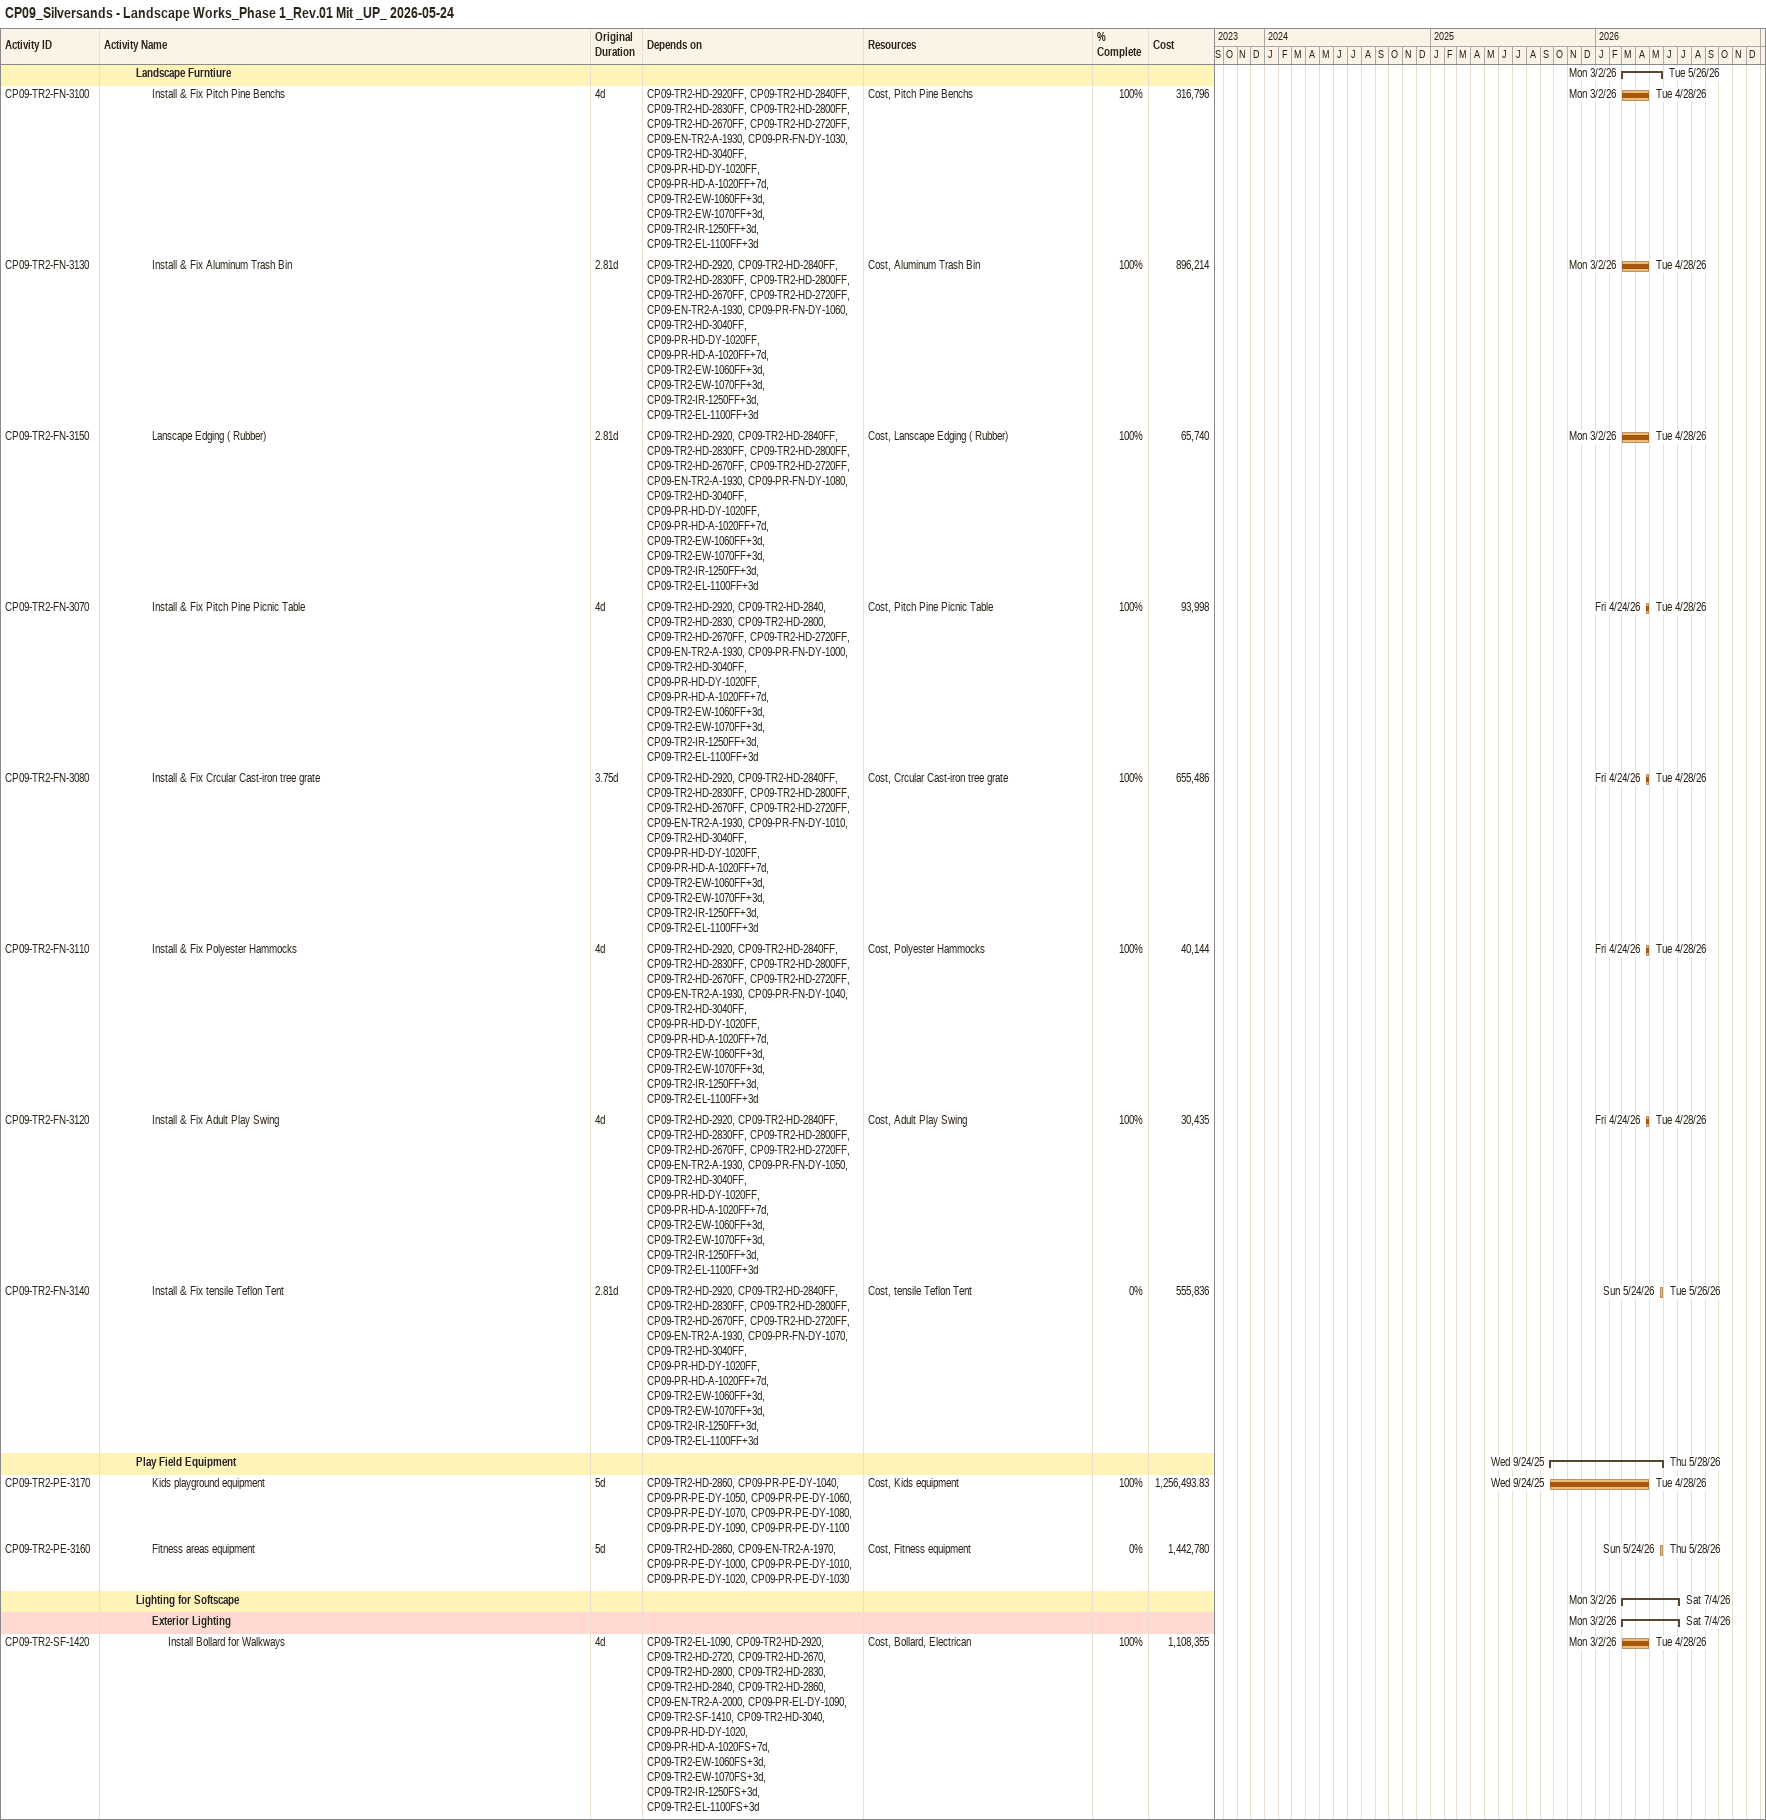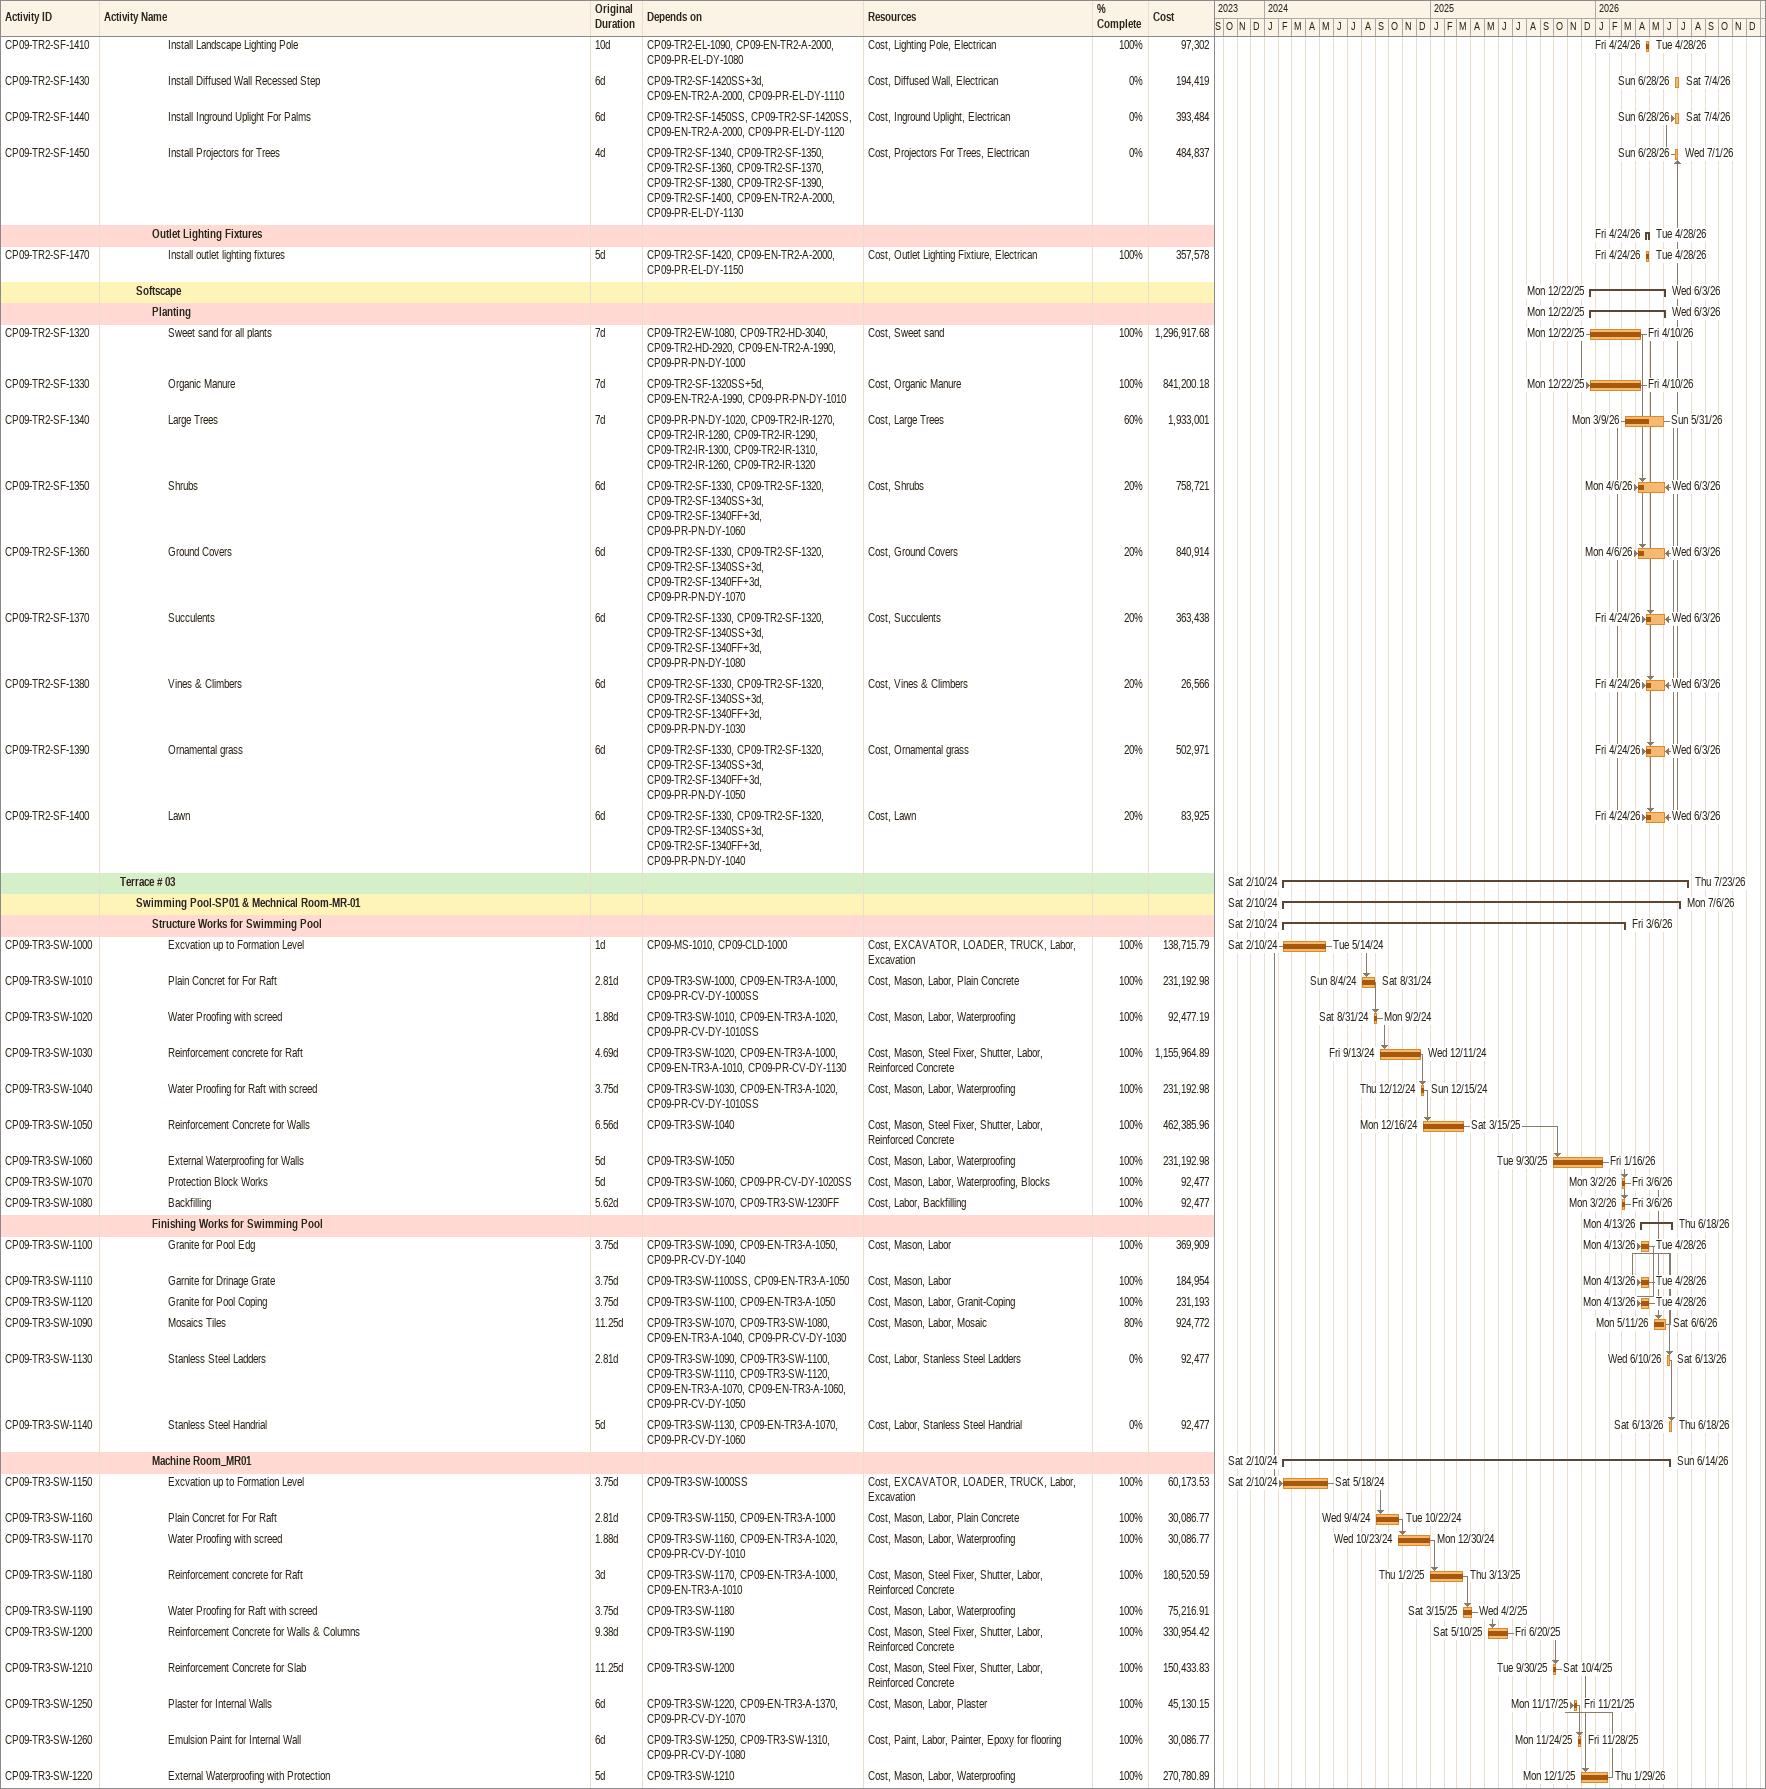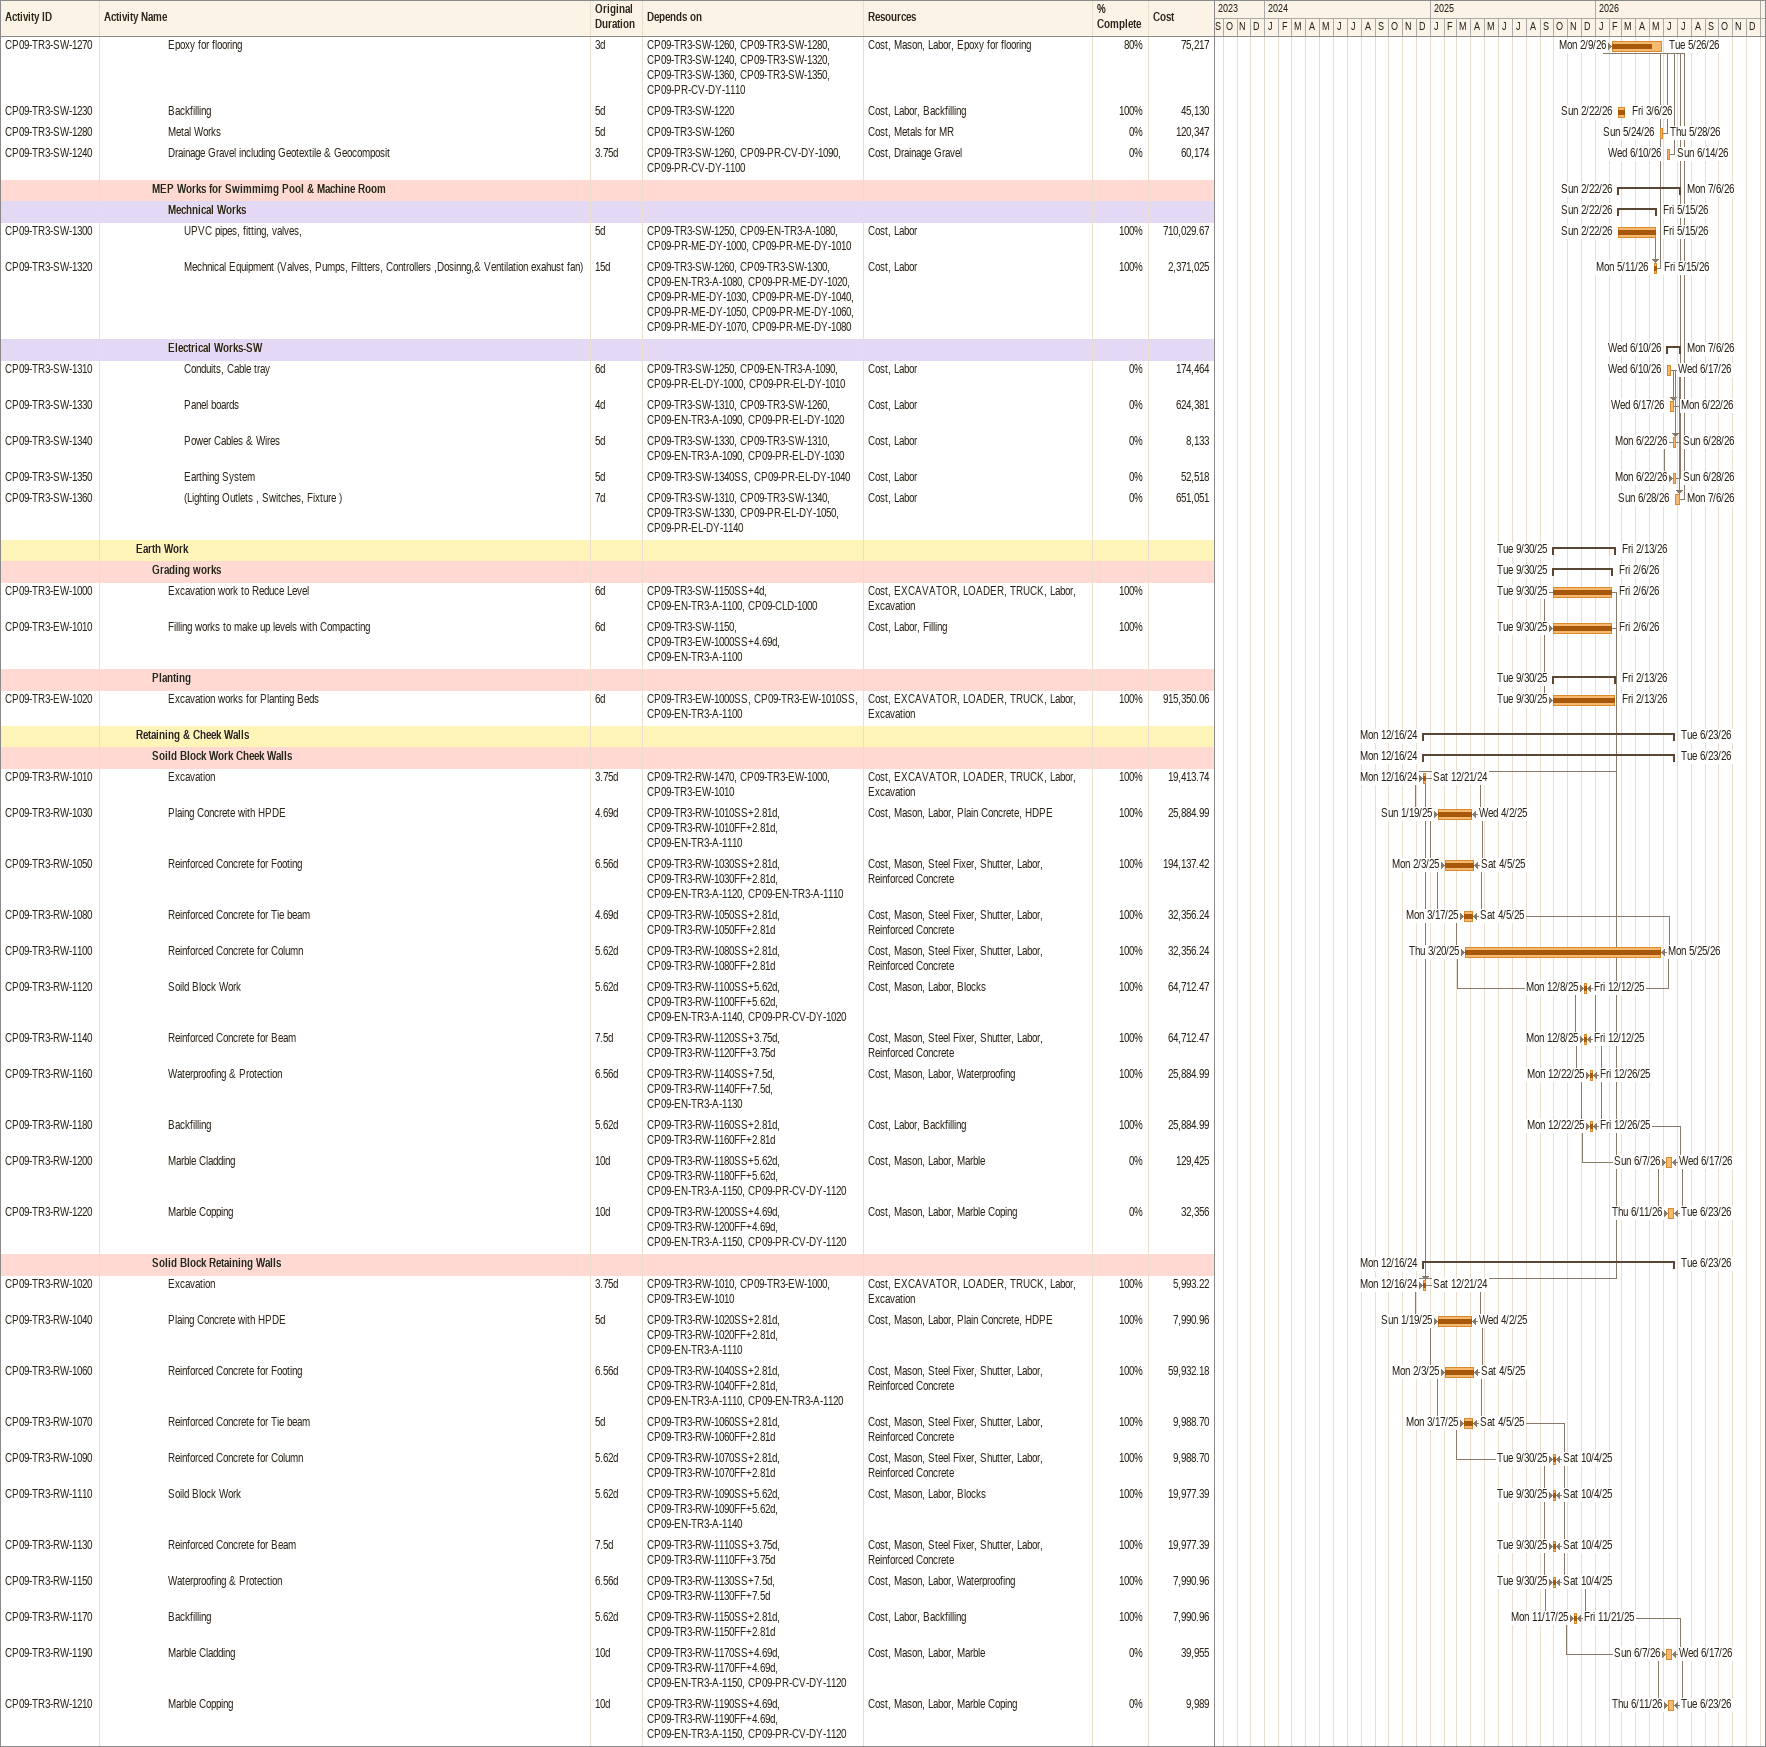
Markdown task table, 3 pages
CP09_Silversands - Landscape Works_Phase 1_Rev.01 Mit _UP_ 2026-05-24

| ID | Level | Task | Original duration | Start | Finish | Predecessors | Resources | % complete | Cost |
|---|---|---|---|---|---|---|---|---|---|
|  | 3 | **Landscape Furntiure** |  | 2026-03-02 | 2026-05-26 |  |  |  |  |
| CP09-TR2-FN-3100 | 4 | Install & Fix Pitch Pine Benchs | 4d | 2026-03-02 | 2026-04-28 | CP09-TR2-HD-2920FF, CP09-TR2-HD-2840FF, CP09-TR2-HD-2830FF, CP09-TR2-HD-2800FF, CP09-TR2-HD-2670FF, CP09-TR2-HD-2720FF, CP09-EN-TR2-A-1930, CP09-PR-FN-DY-1030, CP09-TR2-HD-3040FF, CP09-PR-HD-DY-1020FF, CP09-PR-HD-A-1020FF+7d, CP09-TR2-EW-1060FF+3d, CP09-TR2-EW-1070FF+3d, CP09-TR2-IR-1250FF+3d, CP09-TR2-EL-1100FF+3d | Cost, Pitch Pine Benchs | 100 | 316796 |
| CP09-TR2-FN-3130 | 4 | Install & Fix Aluminum Trash Bin | 2.81d | 2026-03-02 | 2026-04-28 | CP09-TR2-HD-2920, CP09-TR2-HD-2840FF, CP09-TR2-HD-2830FF, CP09-TR2-HD-2800FF, CP09-TR2-HD-2670FF, CP09-TR2-HD-2720FF, CP09-EN-TR2-A-1930, CP09-PR-FN-DY-1060, CP09-TR2-HD-3040FF, CP09-PR-HD-DY-1020FF, CP09-PR-HD-A-1020FF+7d, CP09-TR2-EW-1060FF+3d, CP09-TR2-EW-1070FF+3d, CP09-TR2-IR-1250FF+3d, CP09-TR2-EL-1100FF+3d | Cost, Aluminum Trash Bin | 100 | 896214 |
| CP09-TR2-FN-3150 | 4 | Lanscape Edging ( Rubber) | 2.81d | 2026-03-02 | 2026-04-28 | CP09-TR2-HD-2920, CP09-TR2-HD-2840FF, CP09-TR2-HD-2830FF, CP09-TR2-HD-2800FF, CP09-TR2-HD-2670FF, CP09-TR2-HD-2720FF, CP09-EN-TR2-A-1930, CP09-PR-FN-DY-1080, CP09-TR2-HD-3040FF, CP09-PR-HD-DY-1020FF, CP09-PR-HD-A-1020FF+7d, CP09-TR2-EW-1060FF+3d, CP09-TR2-EW-1070FF+3d, CP09-TR2-IR-1250FF+3d, CP09-TR2-EL-1100FF+3d | Cost, Lanscape Edging ( Rubber) | 100 | 65740 |
| CP09-TR2-FN-3070 | 4 | Install & Fix Pitch Pine Picnic Table | 4d | 2026-04-24 | 2026-04-28 | CP09-TR2-HD-2920, CP09-TR2-HD-2840, CP09-TR2-HD-2830, CP09-TR2-HD-2800, CP09-TR2-HD-2670FF, CP09-TR2-HD-2720FF, CP09-EN-TR2-A-1930, CP09-PR-FN-DY-1000, CP09-TR2-HD-3040FF, CP09-PR-HD-DY-1020FF, CP09-PR-HD-A-1020FF+7d, CP09-TR2-EW-1060FF+3d, CP09-TR2-EW-1070FF+3d, CP09-TR2-IR-1250FF+3d, CP09-TR2-EL-1100FF+3d | Cost, Pitch Pine Picnic Table | 100 | 93998 |
| CP09-TR2-FN-3080 | 4 | Install & Fix Crcular Cast-iron tree grate | 3.75d | 2026-04-24 | 2026-04-28 | CP09-TR2-HD-2920, CP09-TR2-HD-2840FF, CP09-TR2-HD-2830FF, CP09-TR2-HD-2800FF, CP09-TR2-HD-2670FF, CP09-TR2-HD-2720FF, CP09-EN-TR2-A-1930, CP09-PR-FN-DY-1010, CP09-TR2-HD-3040FF, CP09-PR-HD-DY-1020FF, CP09-PR-HD-A-1020FF+7d, CP09-TR2-EW-1060FF+3d, CP09-TR2-EW-1070FF+3d, CP09-TR2-IR-1250FF+3d, CP09-TR2-EL-1100FF+3d | Cost, Crcular Cast-iron tree grate | 100 | 655486 |
| CP09-TR2-FN-3110 | 4 | Install & Fix Polyester Hammocks | 4d | 2026-04-24 | 2026-04-28 | CP09-TR2-HD-2920, CP09-TR2-HD-2840FF, CP09-TR2-HD-2830FF, CP09-TR2-HD-2800FF, CP09-TR2-HD-2670FF, CP09-TR2-HD-2720FF, CP09-EN-TR2-A-1930, CP09-PR-FN-DY-1040, CP09-TR2-HD-3040FF, CP09-PR-HD-DY-1020FF, CP09-PR-HD-A-1020FF+7d, CP09-TR2-EW-1060FF+3d, CP09-TR2-EW-1070FF+3d, CP09-TR2-IR-1250FF+3d, CP09-TR2-EL-1100FF+3d | Cost, Polyester Hammocks | 100 | 40144 |
| CP09-TR2-FN-3120 | 4 | Install & Fix Adult Play Swing | 4d | 2026-04-24 | 2026-04-28 | CP09-TR2-HD-2920, CP09-TR2-HD-2840FF, CP09-TR2-HD-2830FF, CP09-TR2-HD-2800FF, CP09-TR2-HD-2670FF, CP09-TR2-HD-2720FF, CP09-EN-TR2-A-1930, CP09-PR-FN-DY-1050, CP09-TR2-HD-3040FF, CP09-PR-HD-DY-1020FF, CP09-PR-HD-A-1020FF+7d, CP09-TR2-EW-1060FF+3d, CP09-TR2-EW-1070FF+3d, CP09-TR2-IR-1250FF+3d, CP09-TR2-EL-1100FF+3d | Cost, Adult Play Swing | 100 | 30435 |
| CP09-TR2-FN-3140 | 4 | Install & Fix tensile Teflon Tent | 2.81d | 2026-05-24 | 2026-05-26 | CP09-TR2-HD-2920, CP09-TR2-HD-2840FF, CP09-TR2-HD-2830FF, CP09-TR2-HD-2800FF, CP09-TR2-HD-2670FF, CP09-TR2-HD-2720FF, CP09-EN-TR2-A-1930, CP09-PR-FN-DY-1070, CP09-TR2-HD-3040FF, CP09-PR-HD-DY-1020FF, CP09-PR-HD-A-1020FF+7d, CP09-TR2-EW-1060FF+3d, CP09-TR2-EW-1070FF+3d, CP09-TR2-IR-1250FF+3d, CP09-TR2-EL-1100FF+3d | Cost, tensile Teflon Tent | 0 | 555836 |
|  | 3 | **Play Field Equipment** |  | 2025-09-24 | 2026-05-28 |  |  |  |  |
| CP09-TR2-PE-3170 | 4 | Kids playground equipment | 5d | 2025-09-24 | 2026-04-28 | CP09-TR2-HD-2860, CP09-PR-PE-DY-1040, CP09-PR-PE-DY-1050, CP09-PR-PE-DY-1060, CP09-PR-PE-DY-1070, CP09-PR-PE-DY-1080, CP09-PR-PE-DY-1090, CP09-PR-PE-DY-1100 | Cost, Kids equipment | 100 | 1256493.83 |
| CP09-TR2-PE-3160 | 4 | Fitness areas equipment | 5d | 2026-05-24 | 2026-05-28 | CP09-TR2-HD-2860, CP09-EN-TR2-A-1970, CP09-PR-PE-DY-1000, CP09-PR-PE-DY-1010, CP09-PR-PE-DY-1020, CP09-PR-PE-DY-1030 | Cost, Fitness equipment | 0 | 1442780 |
|  | 3 | **Lighting for Softscape** |  | 2026-03-02 | 2026-07-04 |  |  |  |  |
|  | 4 | **Exterior Lighting** |  | 2026-03-02 | 2026-07-04 |  |  |  |  |
| CP09-TR2-SF-1420 | 5 | Install Bollard for Walkways | 4d | 2026-03-02 | 2026-04-28 | CP09-TR2-EL-1090, CP09-TR2-HD-2920, CP09-TR2-HD-2720, CP09-TR2-HD-2670, CP09-TR2-HD-2800, CP09-TR2-HD-2830, CP09-TR2-HD-2840, CP09-TR2-HD-2860, CP09-EN-TR2-A-2000, CP09-PR-EL-DY-1090, CP09-TR2-SF-1410, CP09-TR2-HD-3040, CP09-PR-HD-DY-1020, CP09-PR-HD-A-1020FS+7d, CP09-TR2-EW-1060FS+3d, CP09-TR2-EW-1070FS+3d, CP09-TR2-IR-1250FS+3d, CP09-TR2-EL-1100FS+3d | Cost, Bollard, Electrican | 100 | 1108355 |
| CP09-TR2-SF-1410 | 5 | Install Landscape Lighting Pole | 10d | 2026-04-24 | 2026-04-28 | CP09-TR2-EL-1090, CP09-EN-TR2-A-2000, CP09-PR-EL-DY-1080 | Cost, Lighting Pole, Electrican | 100 | 97302 |
| CP09-TR2-SF-1430 | 5 | Install Diffused Wall Recessed Step | 6d | 2026-06-28 | 2026-07-04 | CP09-TR2-SF-1420SS+3d, CP09-EN-TR2-A-2000, CP09-PR-EL-DY-1110 | Cost, Diffused Wall, Electrican | 0 | 194419 |
| CP09-TR2-SF-1440 | 5 | Install Inground Uplight For Palms | 6d | 2026-06-28 | 2026-07-04 | CP09-TR2-SF-1450SS, CP09-TR2-SF-1420SS, CP09-EN-TR2-A-2000, CP09-PR-EL-DY-1120 | Cost, Inground Uplight, Electrican | 0 | 393484 |
| CP09-TR2-SF-1450 | 5 | Install Projectors for Trees | 4d | 2026-06-28 | 2026-07-01 | CP09-TR2-SF-1340, CP09-TR2-SF-1350, CP09-TR2-SF-1360, CP09-TR2-SF-1370, CP09-TR2-SF-1380, CP09-TR2-SF-1390, CP09-TR2-SF-1400, CP09-EN-TR2-A-2000, CP09-PR-EL-DY-1130 | Cost, Projectors For Trees, Electrican | 0 | 484837 |
|  | 4 | **Outlet Lighting Fixtures** |  | 2026-04-24 | 2026-04-28 |  |  |  |  |
| CP09-TR2-SF-1470 | 5 | Install outlet lighting fixtures | 5d | 2026-04-24 | 2026-04-28 | CP09-TR2-SF-1420, CP09-EN-TR2-A-2000, CP09-PR-EL-DY-1150 | Cost, Outlet Lighting Fixtiure, Electrican | 100 | 357578 |
|  | 3 | **Softscape** |  | 2025-12-22 | 2026-06-03 |  |  |  |  |
|  | 4 | **Planting** |  | 2025-12-22 | 2026-06-03 |  |  |  |  |
| CP09-TR2-SF-1320 | 5 | Sweet sand for all plants | 7d | 2025-12-22 | 2026-04-10 | CP09-TR2-EW-1080, CP09-TR2-HD-3040, CP09-TR2-HD-2920, CP09-EN-TR2-A-1990, CP09-PR-PN-DY-1000 | Cost, Sweet sand | 100 | 1296917.68 |
| CP09-TR2-SF-1330 | 5 | Organic Manure | 7d | 2025-12-22 | 2026-04-10 | CP09-TR2-SF-1320SS+5d, CP09-EN-TR2-A-1990, CP09-PR-PN-DY-1010 | Cost, Organic Manure | 100 | 841200.18 |
| CP09-TR2-SF-1340 | 5 | Large Trees | 7d | 2026-03-09 | 2026-05-31 | CP09-PR-PN-DY-1020, CP09-TR2-IR-1270, CP09-TR2-IR-1280, CP09-TR2-IR-1290, CP09-TR2-IR-1300, CP09-TR2-IR-1310, CP09-TR2-IR-1260, CP09-TR2-IR-1320 | Cost, Large Trees | 60 | 1933001 |
| CP09-TR2-SF-1350 | 5 | Shrubs | 6d | 2026-04-06 | 2026-06-03 | CP09-TR2-SF-1330, CP09-TR2-SF-1320, CP09-TR2-SF-1340SS+3d, CP09-TR2-SF-1340FF+3d, CP09-PR-PN-DY-1060 | Cost, Shrubs | 20 | 758721 |
| CP09-TR2-SF-1360 | 5 | Ground Covers | 6d | 2026-04-06 | 2026-06-03 | CP09-TR2-SF-1330, CP09-TR2-SF-1320, CP09-TR2-SF-1340SS+3d, CP09-TR2-SF-1340FF+3d, CP09-PR-PN-DY-1070 | Cost, Ground Covers | 20 | 840914 |
| CP09-TR2-SF-1370 | 5 | Succulents | 6d | 2026-04-24 | 2026-06-03 | CP09-TR2-SF-1330, CP09-TR2-SF-1320, CP09-TR2-SF-1340SS+3d, CP09-TR2-SF-1340FF+3d, CP09-PR-PN-DY-1080 | Cost, Succulents | 20 | 363438 |
| CP09-TR2-SF-1380 | 5 | Vines & Climbers | 6d | 2026-04-24 | 2026-06-03 | CP09-TR2-SF-1330, CP09-TR2-SF-1320, CP09-TR2-SF-1340SS+3d, CP09-TR2-SF-1340FF+3d, CP09-PR-PN-DY-1030 | Cost, Vines & Climbers | 20 | 26566 |
| CP09-TR2-SF-1390 | 5 | Ornamental grass | 6d | 2026-04-24 | 2026-06-03 | CP09-TR2-SF-1330, CP09-TR2-SF-1320, CP09-TR2-SF-1340SS+3d, CP09-TR2-SF-1340FF+3d, CP09-PR-PN-DY-1050 | Cost, Ornamental grass | 20 | 502971 |
| CP09-TR2-SF-1400 | 5 | Lawn | 6d | 2026-04-24 | 2026-06-03 | CP09-TR2-SF-1330, CP09-TR2-SF-1320, CP09-TR2-SF-1340SS+3d, CP09-TR2-SF-1340FF+3d, CP09-PR-PN-DY-1040 | Cost, Lawn | 20 | 83925 |
|  | 2 | **Terrace # 03** |  | 2024-02-10 | 2026-07-23 |  |  |  |  |
|  | 3 | **Swimming Pool-SP01 & Mechnical Room-MR-01** |  | 2024-02-10 | 2026-07-06 |  |  |  |  |
|  | 4 | **Structure Works for Swimming Pool** |  | 2024-02-10 | 2026-03-06 |  |  |  |  |
| CP09-TR3-SW-1000 | 5 | Excvation up to Formation Level | 1d | 2024-02-10 | 2024-05-14 | CP09-MS-1010, CP09-CLD-1000 | Cost, EXCAVATOR, LOADER, TRUCK, Labor, Excavation | 100 | 138715.79 |
| CP09-TR3-SW-1010 | 5 | Plain Concret for For Raft | 2.81d | 2024-08-04 | 2024-08-31 | CP09-TR3-SW-1000, CP09-EN-TR3-A-1000, CP09-PR-CV-DY-1000SS | Cost, Mason, Labor, Plain Concrete | 100 | 231192.98 |
| CP09-TR3-SW-1020 | 5 | Water Proofing with screed | 1.88d | 2024-08-31 | 2024-09-02 | CP09-TR3-SW-1010, CP09-EN-TR3-A-1020, CP09-PR-CV-DY-1010SS | Cost, Mason, Labor, Waterproofing | 100 | 92477.19 |
| CP09-TR3-SW-1030 | 5 | Reinforcement concrete for Raft | 4.69d | 2024-09-13 | 2024-12-11 | CP09-TR3-SW-1020, CP09-EN-TR3-A-1000, CP09-EN-TR3-A-1010, CP09-PR-CV-DY-1130 | Cost, Mason, Steel Fixer, Shutter, Labor, Reinforced Concrete | 100 | 1155964.89 |
| CP09-TR3-SW-1040 | 5 | Water Proofing for Raft with screed | 3.75d | 2024-12-12 | 2024-12-15 | CP09-TR3-SW-1030, CP09-EN-TR3-A-1020, CP09-PR-CV-DY-1010SS | Cost, Mason, Labor, Waterproofing | 100 | 231192.98 |
| CP09-TR3-SW-1050 | 5 | Reinforcement Concrete for Walls | 6.56d | 2024-12-16 | 2025-03-15 | CP09-TR3-SW-1040 | Cost, Mason, Steel Fixer, Shutter, Labor, Reinforced Concrete | 100 | 462385.96 |
| CP09-TR3-SW-1060 | 5 | External Waterproofing for Walls | 5d | 2025-09-30 | 2026-01-16 | CP09-TR3-SW-1050 | Cost, Mason, Labor, Waterproofing | 100 | 231192.98 |
| CP09-TR3-SW-1070 | 5 | Protection Block Works | 5d | 2026-03-02 | 2026-03-06 | CP09-TR3-SW-1060, CP09-PR-CV-DY-1020SS | Cost, Mason, Labor, Waterproofing, Blocks | 100 | 92477 |
| CP09-TR3-SW-1080 | 5 | Backfilling | 5.62d | 2026-03-02 | 2026-03-06 | CP09-TR3-SW-1070, CP09-TR3-SW-1230FF | Cost, Labor, Backfilling | 100 | 92477 |
|  | 4 | **Finishing Works for Swimming Pool** |  | 2026-04-13 | 2026-06-18 |  |  |  |  |
| CP09-TR3-SW-1100 | 5 | Granite for Pool Edg | 3.75d | 2026-04-13 | 2026-04-28 | CP09-TR3-SW-1090, CP09-EN-TR3-A-1050, CP09-PR-CV-DY-1040 | Cost, Mason, Labor | 100 | 369909 |
| CP09-TR3-SW-1110 | 5 | Garnite for Drinage Grate | 3.75d | 2026-04-13 | 2026-04-28 | CP09-TR3-SW-1100SS, CP09-EN-TR3-A-1050 | Cost, Mason, Labor | 100 | 184954 |
| CP09-TR3-SW-1120 | 5 | Granite for Pool Coping | 3.75d | 2026-04-13 | 2026-04-28 | CP09-TR3-SW-1100, CP09-EN-TR3-A-1050 | Cost, Mason, Labor, Granit-Coping | 100 | 231193 |
| CP09-TR3-SW-1090 | 5 | Mosaics Tiles | 11.25d | 2026-05-11 | 2026-06-06 | CP09-TR3-SW-1070, CP09-TR3-SW-1080, CP09-EN-TR3-A-1040, CP09-PR-CV-DY-1030 | Cost, Mason, Labor, Mosaic | 80 | 924772 |
| CP09-TR3-SW-1130 | 5 | Stanless Steel Ladders | 2.81d | 2026-06-10 | 2026-06-13 | CP09-TR3-SW-1090, CP09-TR3-SW-1100, CP09-TR3-SW-1110, CP09-TR3-SW-1120, CP09-EN-TR3-A-1070, CP09-EN-TR3-A-1060, CP09-PR-CV-DY-1050 | Cost, Labor, Stanless Steel Ladders | 0 | 92477 |
| CP09-TR3-SW-1140 | 5 | Stanless Steel Handrial | 5d | 2026-06-13 | 2026-06-18 | CP09-TR3-SW-1130, CP09-EN-TR3-A-1070, CP09-PR-CV-DY-1060 | Cost, Labor, Stanless Steel Handrial | 0 | 92477 |
|  | 4 | **Machine Room_MR01** |  | 2024-02-10 | 2026-06-14 |  |  |  |  |
| CP09-TR3-SW-1150 | 5 | Excvation up to Formation Level | 3.75d | 2024-02-10 | 2024-05-18 | CP09-TR3-SW-1000SS | Cost, EXCAVATOR, LOADER, TRUCK, Labor, Excavation | 100 | 60173.53 |
| CP09-TR3-SW-1160 | 5 | Plain Concret for For Raft | 2.81d | 2024-09-04 | 2024-10-22 | CP09-TR3-SW-1150, CP09-EN-TR3-A-1000 | Cost, Mason, Labor, Plain Concrete | 100 | 30086.77 |
| CP09-TR3-SW-1170 | 5 | Water Proofing with screed | 1.88d | 2024-10-23 | 2024-12-30 | CP09-TR3-SW-1160, CP09-EN-TR3-A-1020, CP09-PR-CV-DY-1010 | Cost, Mason, Labor, Waterproofing | 100 | 30086.77 |
| CP09-TR3-SW-1180 | 5 | Reinforcement concrete for Raft | 3d | 2025-01-02 | 2025-03-13 | CP09-TR3-SW-1170, CP09-EN-TR3-A-1000, CP09-EN-TR3-A-1010 | Cost, Mason, Steel Fixer, Shutter, Labor, Reinforced Concrete | 100 | 180520.59 |
| CP09-TR3-SW-1190 | 5 | Water Proofing for Raft with screed | 3.75d | 2025-03-15 | 2025-04-02 | CP09-TR3-SW-1180 | Cost, Mason, Labor, Waterproofing | 100 | 75216.91 |
| CP09-TR3-SW-1200 | 5 | Reinforcement Concrete for Walls & Columns | 9.38d | 2025-05-10 | 2025-06-20 | CP09-TR3-SW-1190 | Cost, Mason, Steel Fixer, Shutter, Labor, Reinforced Concrete | 100 | 330954.42 |
| CP09-TR3-SW-1210 | 5 | Reinforcement Concrete for Slab | 11.25d | 2025-09-30 | 2025-10-04 | CP09-TR3-SW-1200 | Cost, Mason, Steel Fixer, Shutter, Labor, Reinforced Concrete | 100 | 150433.83 |
| CP09-TR3-SW-1250 | 5 | Plaster for Internal Walls | 6d | 2025-11-17 | 2025-11-21 | CP09-TR3-SW-1220, CP09-EN-TR3-A-1370, CP09-PR-CV-DY-1070 | Cost, Mason, Labor, Plaster | 100 | 45130.15 |
| CP09-TR3-SW-1260 | 5 | Emulsion Paint for Internal Wall | 6d | 2025-11-24 | 2025-11-28 | CP09-TR3-SW-1250, CP09-TR3-SW-1310, CP09-PR-CV-DY-1080 | Cost, Paint, Labor, Painter, Epoxy for flooring | 100 | 30086.77 |
| CP09-TR3-SW-1220 | 5 | External Waterproofing with Protection | 5d | 2025-12-01 | 2026-01-29 | CP09-TR3-SW-1210 | Cost, Mason, Labor, Waterproofing | 100 | 270780.89 |
| CP09-TR3-SW-1270 | 5 | Epoxy for flooring | 3d | 2026-02-09 | 2026-05-26 | CP09-TR3-SW-1260, CP09-TR3-SW-1280, CP09-TR3-SW-1240, CP09-TR3-SW-1320, CP09-TR3-SW-1360, CP09-TR3-SW-1350, CP09-PR-CV-DY-1110 | Cost, Mason, Labor, Epoxy for flooring | 80 | 75217 |
| CP09-TR3-SW-1230 | 5 | Backfilling | 5d | 2026-02-22 | 2026-03-06 | CP09-TR3-SW-1220 | Cost, Labor, Backfilling | 100 | 45130 |
| CP09-TR3-SW-1280 | 5 | Metal Works | 5d | 2026-05-24 | 2026-05-28 | CP09-TR3-SW-1260 | Cost, Metals for MR | 0 | 120347 |
| CP09-TR3-SW-1240 | 5 | Drainage Gravel including Geotextile & Geocomposit | 3.75d | 2026-06-10 | 2026-06-14 | CP09-TR3-SW-1260, CP09-PR-CV-DY-1090, CP09-PR-CV-DY-1100 | Cost, Drainage Gravel | 0 | 60174 |
|  | 4 | **MEP Works for Swimmimg Pool & Machine Room** |  | 2026-02-22 | 2026-07-06 |  |  |  |  |
|  | 5 | **Mechnical Works** |  | 2026-02-22 | 2026-05-15 |  |  |  |  |
| CP09-TR3-SW-1300 | 6 | UPVC pipes, fitting, valves, | 5d | 2026-02-22 | 2026-05-15 | CP09-TR3-SW-1250, CP09-EN-TR3-A-1080, CP09-PR-ME-DY-1000, CP09-PR-ME-DY-1010 | Cost, Labor | 100 | 710029.67 |
| CP09-TR3-SW-1320 | 6 | Mechnical Equipment (Valves, Pumps, Filtters, Controllers ,Dosinng,& Ventilation exahust fan) | 15d | 2026-05-11 | 2026-05-15 | CP09-TR3-SW-1260, CP09-TR3-SW-1300, CP09-EN-TR3-A-1080, CP09-PR-ME-DY-1020, CP09-PR-ME-DY-1030, CP09-PR-ME-DY-1040, CP09-PR-ME-DY-1050, CP09-PR-ME-DY-1060, CP09-PR-ME-DY-1070, CP09-PR-ME-DY-1080 | Cost, Labor | 100 | 2371025 |
|  | 5 | **Electrical Works-SW** |  | 2026-06-10 | 2026-07-06 |  |  |  |  |
| CP09-TR3-SW-1310 | 6 | Conduits, Cable tray | 6d | 2026-06-10 | 2026-06-17 | CP09-TR3-SW-1250, CP09-EN-TR3-A-1090, CP09-PR-EL-DY-1000, CP09-PR-EL-DY-1010 | Cost, Labor | 0 | 174464 |
| CP09-TR3-SW-1330 | 6 | Panel boards | 4d | 2026-06-17 | 2026-06-22 | CP09-TR3-SW-1310, CP09-TR3-SW-1260, CP09-EN-TR3-A-1090, CP09-PR-EL-DY-1020 | Cost, Labor | 0 | 624381 |
| CP09-TR3-SW-1340 | 6 | Power Cables & Wires | 5d | 2026-06-22 | 2026-06-28 | CP09-TR3-SW-1330, CP09-TR3-SW-1310, CP09-EN-TR3-A-1090, CP09-PR-EL-DY-1030 | Cost, Labor | 0 | 8133 |
| CP09-TR3-SW-1350 | 6 | Earthing System | 5d | 2026-06-22 | 2026-06-28 | CP09-TR3-SW-1340SS, CP09-PR-EL-DY-1040 | Cost, Labor | 0 | 52518 |
| CP09-TR3-SW-1360 | 6 | (Lighting Outlets , Switches, Fixture ) | 7d | 2026-06-28 | 2026-07-06 | CP09-TR3-SW-1310, CP09-TR3-SW-1340, CP09-TR3-SW-1330, CP09-PR-EL-DY-1050, CP09-PR-EL-DY-1140 | Cost, Labor | 0 | 651051 |
|  | 3 | **Earth Work** |  | 2025-09-30 | 2026-02-13 |  |  |  |  |
|  | 4 | **Grading works** |  | 2025-09-30 | 2026-02-06 |  |  |  |  |
| CP09-TR3-EW-1000 | 5 | Excavation work to Reduce Level | 6d | 2025-09-30 | 2026-02-06 | CP09-TR3-SW-1150SS+4d, CP09-EN-TR3-A-1100, CP09-CLD-1000 | Cost, EXCAVATOR, LOADER, TRUCK, Labor, Excavation | 100 |  |
| CP09-TR3-EW-1010 | 5 | Filling works to make up levels with Compacting | 6d | 2025-09-30 | 2026-02-06 | CP09-TR3-SW-1150, CP09-TR3-EW-1000SS+4.69d, CP09-EN-TR3-A-1100 | Cost, Labor, Filling | 100 |  |
|  | 4 | **Planting** |  | 2025-09-30 | 2026-02-13 |  |  |  |  |
| CP09-TR3-EW-1020 | 5 | Excavation works for Planting Beds | 6d | 2025-09-30 | 2026-02-13 | CP09-TR3-EW-1000SS, CP09-TR3-EW-1010SS, CP09-EN-TR3-A-1100 | Cost, EXCAVATOR, LOADER, TRUCK, Labor, Excavation | 100 | 915350.06 |
|  | 3 | **Retaining & Cheek Walls** |  | 2024-12-16 | 2026-06-23 |  |  |  |  |
|  | 4 | **Soild Block Work Cheek Walls** |  | 2024-12-16 | 2026-06-23 |  |  |  |  |
| CP09-TR3-RW-1010 | 5 | Excavation | 3.75d | 2024-12-16 | 2024-12-21 | CP09-TR2-RW-1470, CP09-TR3-EW-1000, CP09-TR3-EW-1010 | Cost, EXCAVATOR, LOADER, TRUCK, Labor, Excavation | 100 | 19413.74 |
| CP09-TR3-RW-1030 | 5 | Plaing Concrete with HPDE | 4.69d | 2025-01-19 | 2025-04-02 | CP09-TR3-RW-1010SS+2.81d, CP09-TR3-RW-1010FF+2.81d, CP09-EN-TR3-A-1110 | Cost, Mason, Labor, Plain Concrete, HDPE | 100 | 25884.99 |
| CP09-TR3-RW-1050 | 5 | Reinforced Concrete for Footing | 6.56d | 2025-02-03 | 2025-04-05 | CP09-TR3-RW-1030SS+2.81d, CP09-TR3-RW-1030FF+2.81d, CP09-EN-TR3-A-1120, CP09-EN-TR3-A-1110 | Cost, Mason, Steel Fixer, Shutter, Labor, Reinforced Concrete | 100 | 194137.42 |
| CP09-TR3-RW-1080 | 5 | Reinforced Concrete for Tie beam | 4.69d | 2025-03-17 | 2025-04-05 | CP09-TR3-RW-1050SS+2.81d, CP09-TR3-RW-1050FF+2.81d | Cost, Mason, Steel Fixer, Shutter, Labor, Reinforced Concrete | 100 | 32356.24 |
| CP09-TR3-RW-1100 | 5 | Reinforced Concrete for Column | 5.62d | 2025-03-20 | 2026-05-25 | CP09-TR3-RW-1080SS+2.81d, CP09-TR3-RW-1080FF+2.81d | Cost, Mason, Steel Fixer, Shutter, Labor, Reinforced Concrete | 100 | 32356.24 |
| CP09-TR3-RW-1120 | 5 | Soild Block Work | 5.62d | 2025-12-08 | 2025-12-12 | CP09-TR3-RW-1100SS+5.62d, CP09-TR3-RW-1100FF+5.62d, CP09-EN-TR3-A-1140, CP09-PR-CV-DY-1020 | Cost, Mason, Labor, Blocks | 100 | 64712.47 |
| CP09-TR3-RW-1140 | 5 | Reinforced Concrete for Beam | 7.5d | 2025-12-08 | 2025-12-12 | CP09-TR3-RW-1120SS+3.75d, CP09-TR3-RW-1120FF+3.75d | Cost, Mason, Steel Fixer, Shutter, Labor, Reinforced Concrete | 100 | 64712.47 |
| CP09-TR3-RW-1160 | 5 | Waterproofing & Protection | 6.56d | 2025-12-22 | 2025-12-26 | CP09-TR3-RW-1140SS+7.5d, CP09-TR3-RW-1140FF+7.5d, CP09-EN-TR3-A-1130 | Cost, Mason, Labor, Waterproofing | 100 | 25884.99 |
| CP09-TR3-RW-1180 | 5 | Backfilling | 5.62d | 2025-12-22 | 2025-12-26 | CP09-TR3-RW-1160SS+2.81d, CP09-TR3-RW-1160FF+2.81d | Cost, Labor, Backfilling | 100 | 25884.99 |
| CP09-TR3-RW-1200 | 5 | Marble Cladding | 10d | 2026-06-07 | 2026-06-17 | CP09-TR3-RW-1180SS+5.62d, CP09-TR3-RW-1180FF+5.62d, CP09-EN-TR3-A-1150, CP09-PR-CV-DY-1120 | Cost, Mason, Labor, Marble | 0 | 129425 |
| CP09-TR3-RW-1220 | 5 | Marble Copping | 10d | 2026-06-11 | 2026-06-23 | CP09-TR3-RW-1200SS+4.69d, CP09-TR3-RW-1200FF+4.69d, CP09-EN-TR3-A-1150, CP09-PR-CV-DY-1120 | Cost, Mason, Labor, Marble Coping | 0 | 32356 |
|  | 4 | **Solid Block Retaining Walls** |  | 2024-12-16 | 2026-06-23 |  |  |  |  |
| CP09-TR3-RW-1020 | 5 | Excavation | 3.75d | 2024-12-16 | 2024-12-21 | CP09-TR3-RW-1010, CP09-TR3-EW-1000, CP09-TR3-EW-1010 | Cost, EXCAVATOR, LOADER, TRUCK, Labor, Excavation | 100 | 5993.22 |
| CP09-TR3-RW-1040 | 5 | Plaing Concrete with HPDE | 5d | 2025-01-19 | 2025-04-02 | CP09-TR3-RW-1020SS+2.81d, CP09-TR3-RW-1020FF+2.81d, CP09-EN-TR3-A-1110 | Cost, Mason, Labor, Plain Concrete, HDPE | 100 | 7990.96 |
| CP09-TR3-RW-1060 | 5 | Reinforced Concrete for Footing | 6.56d | 2025-02-03 | 2025-04-05 | CP09-TR3-RW-1040SS+2.81d, CP09-TR3-RW-1040FF+2.81d, CP09-EN-TR3-A-1110, CP09-EN-TR3-A-1120 | Cost, Mason, Steel Fixer, Shutter, Labor, Reinforced Concrete | 100 | 59932.18 |
| CP09-TR3-RW-1070 | 5 | Reinforced Concrete for Tie beam | 5d | 2025-03-17 | 2025-04-05 | CP09-TR3-RW-1060SS+2.81d, CP09-TR3-RW-1060FF+2.81d | Cost, Mason, Steel Fixer, Shutter, Labor, Reinforced Concrete | 100 | 9988.70 |
| CP09-TR3-RW-1090 | 5 | Reinforced Concrete for Column | 5.62d | 2025-09-30 | 2025-10-04 | CP09-TR3-RW-1070SS+2.81d, CP09-TR3-RW-1070FF+2.81d | Cost, Mason, Steel Fixer, Shutter, Labor, Reinforced Concrete | 100 | 9988.70 |
| CP09-TR3-RW-1110 | 5 | Soild Block Work | 5.62d | 2025-09-30 | 2025-10-04 | CP09-TR3-RW-1090SS+5.62d, CP09-TR3-RW-1090FF+5.62d, CP09-EN-TR3-A-1140 | Cost, Mason, Labor, Blocks | 100 | 19977.39 |
| CP09-TR3-RW-1130 | 5 | Reinforced Concrete for Beam | 7.5d | 2025-09-30 | 2025-10-04 | CP09-TR3-RW-1110SS+3.75d, CP09-TR3-RW-1110FF+3.75d | Cost, Mason, Steel Fixer, Shutter, Labor, Reinforced Concrete | 100 | 19977.39 |
| CP09-TR3-RW-1150 | 5 | Waterproofing & Protection | 6.56d | 2025-09-30 | 2025-10-04 | CP09-TR3-RW-1130SS+7.5d, CP09-TR3-RW-1130FF+7.5d | Cost, Mason, Labor, Waterproofing | 100 | 7990.96 |
| CP09-TR3-RW-1170 | 5 | Backfilling | 5.62d | 2025-11-17 | 2025-11-21 | CP09-TR3-RW-1150SS+2.81d, CP09-TR3-RW-1150FF+2.81d | Cost, Labor, Backfilling | 100 | 7990.96 |
| CP09-TR3-RW-1190 | 5 | Marble Cladding | 10d | 2026-06-07 | 2026-06-17 | CP09-TR3-RW-1170SS+4.69d, CP09-TR3-RW-1170FF+4.69d, CP09-EN-TR3-A-1150, CP09-PR-CV-DY-1120 | Cost, Mason, Labor, Marble | 0 | 39955 |
| CP09-TR3-RW-1210 | 5 | Marble Copping | 10d | 2026-06-11 | 2026-06-23 | CP09-TR3-RW-1190SS+4.69d, CP09-TR3-RW-1190FF+4.69d, CP09-EN-TR3-A-1150, CP09-PR-CV-DY-1120 | Cost, Mason, Labor, Marble Coping | 0 | 9989 |
